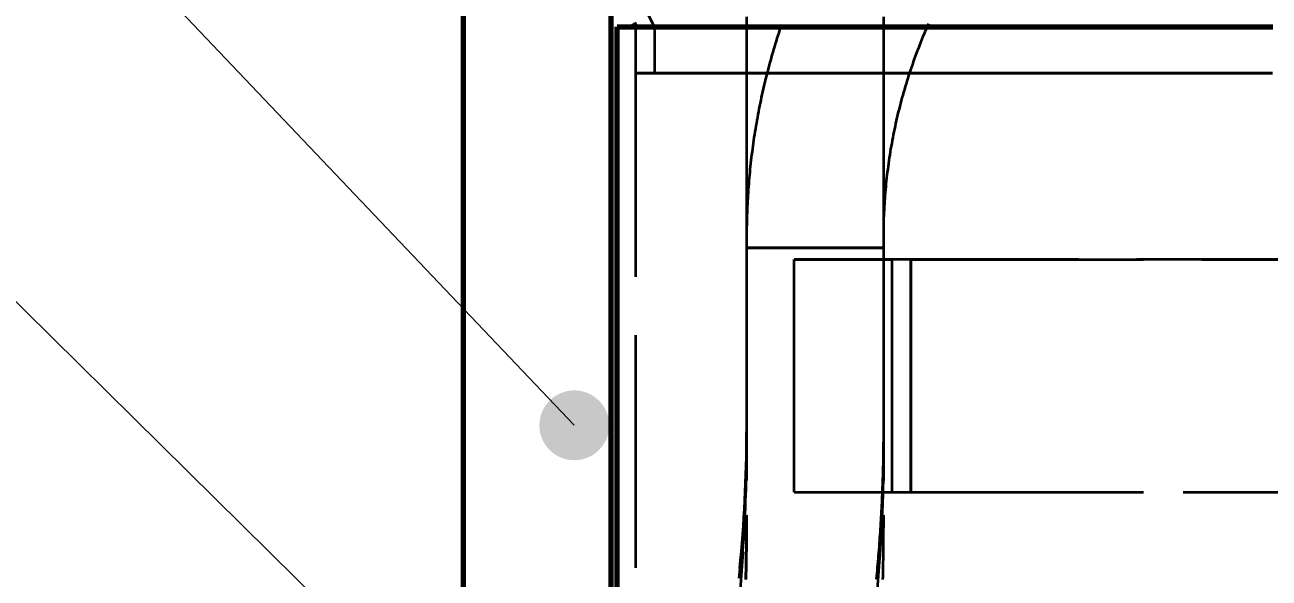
# Model space of a CAD drawing. Header units: millimetres. Extents: x 0 to 2208, y 0 to 420.
# Drawn here: x 66.48 to 87.86, y 194.84 to 204.35 of the extents above; entities that cross this region are included whole.
import ezdxf

# ---------------------------------------------------------------- set-up
doc = ezdxf.new("R2010")
doc.units = ezdxf.units.MM
doc.linetypes.add('IRAM-E-TRAZOS', pattern=[5, 4, -1])
for name, color, linetype, lineweight in [('01-VISIBLE', 7, 'CONTINUOUS', 70), ('02-OCULTA', 4, 'IRAM-E-TRAZOS', 35), ('04-COTA', 3, 'CONTINUOUS', 18), ('08-FINA', 5, 'CONTINUOUS', 18)]:
    doc.layers.add(name, color=color, linetype=linetype, lineweight=lineweight)
doc.styles.add('ISO3098', font='isocpeur.ttf')
doc.dimstyles.new('FLAMA-IRAM', dxfattribs={"dimtxt": 3.5, "dimasz": 3.5, "dimexe": 2, "dimexo": 1.5, "dimgap": 1, "dimtad": 1, "dimdec": 1, "dimtxsty": 'ISO3098', "dimblk": 'IRAM_FLECHA', "dimblk1": 'IRAM_FLECHA', "dimblk2": 'IRAM_FLECHA', "dimcen": 2.5, "dimclrd": 256, "dimclre": 256, "dimclrt": 256, "dimazin": 3, "dimtfac": 1, "dimtmove": 0, "dimatfit": 3, "dimlwd": 18, "dimlwe": 18})

# ---------------------------------------------------------------- blocks, each defined once
blk = doc.blocks.new('IRAM_FLECHA')
blk.add_solid([(0, 0), (-1, 0.125), (-1, -0.125)])

msp = doc.modelspace()

# ---------------------------------------------------------------- hatches: boundary and pattern name
at = {"layer": '08-FINA'}
h = msp.add_hatch(color=7, dxfattribs=at)
h.dxf.hatch_style = 1
edge = h.paths.add_edge_path()
edge.add_arc((75.924, 197.464), 0.6, 0, 360)

# ---------------------------------------------------------------- linework, layer by layer
at = {"layer": '01-VISIBLE'}
for p, q in [((74.019, 191.816), (74.019, 232.728)), ((76.559, 191.816), (76.559, 232.728)), ((76.979, 204.316), (76.947, 204.38)), ((76.659, 173.345), (76.659, 204.316))]:
    msp.add_line(p, q, dxfattribs=at)
msp.add_lwpolyline([(76.659, 204.316), (76.728, 204.316), (76.797, 204.316), (76.866, 204.316), (76.936, 204.316), (77.005, 204.316), (77.074, 204.316), (77.143, 204.316), (77.212, 204.316), (77.281, 204.316), (77.35, 204.316), (77.419, 204.316), (77.489, 204.316), (77.558, 204.316), (77.627, 204.316), (77.696, 204.316), (77.765, 204.316), (77.834, 204.316), (77.903, 204.316), (77.972, 204.316), (78.042, 204.316), (78.111, 204.316), (78.18, 204.316), (78.249, 204.316), (78.318, 204.316), (78.387, 204.316), (78.456, 204.316), (78.525, 204.316), (78.595, 204.316), (78.664, 204.316), (78.733, 204.316), (78.802, 204.316), (78.871, 204.316), (78.94, 204.316), (79.009, 204.316), (79.078, 204.316), (79.148, 204.316), (79.217, 204.316), (79.286, 204.316), (79.355, 204.316), (79.424, 204.316), (79.493, 204.316), (79.562, 204.316), (79.631, 204.316), (79.701, 204.316), (79.77, 204.316), (79.839, 204.316), (79.908, 204.316), (79.977, 204.316), (80.046, 204.316), (80.115, 204.316), (80.184, 204.316), (80.254, 204.316), (80.323, 204.316), (80.392, 204.316), (80.461, 204.316), (80.53, 204.316), (80.599, 204.316), (80.668, 204.316), (80.737, 204.316), (80.807, 204.316), (80.876, 204.316), (80.945, 204.316), (81.014, 204.316), (81.083, 204.316), (81.152, 204.316), (81.221, 204.316), (81.29, 204.316), (81.36, 204.316), (81.429, 204.316), (81.498, 204.316), (81.567, 204.316), (81.636, 204.316), (81.705, 204.316), (81.774, 204.316), (81.843, 204.316), (81.913, 204.316), (81.982, 204.316), (82.051, 204.316), (82.12, 204.316), (82.189, 204.316), (82.258, 204.316), (82.327, 204.316), (82.396, 204.316), (82.466, 204.316), (82.535, 204.316), (82.604, 204.316), (82.673, 204.316), (82.742, 204.316), (82.811, 204.316), (82.88, 204.316), (82.949, 204.316), (83.019, 204.316), (83.088, 204.316), (83.157, 204.316), (83.226, 204.316), (83.295, 204.316), (83.364, 204.316), (83.433, 204.316), (83.502, 204.316), (83.572, 204.316), (83.641, 204.316), (83.71, 204.316), (83.779, 204.316), (83.848, 204.316), (83.917, 204.316), (83.986, 204.316), (84.055, 204.316), (84.125, 204.316), (84.194, 204.316), (84.263, 204.316), (84.332, 204.316), (84.401, 204.316), (84.47, 204.316), (84.539, 204.316), (84.608, 204.316), (84.678, 204.316), (84.747, 204.316), (84.816, 204.316), (84.885, 204.316), (84.954, 204.316), (85.023, 204.316), (85.092, 204.316), (85.161, 204.316), (85.231, 204.316), (85.3, 204.316), (85.369, 204.316), (85.438, 204.316), (85.507, 204.316), (85.576, 204.316), (85.645, 204.316), (85.714, 204.316), (85.784, 204.316), (85.853, 204.316), (85.922, 204.316), (85.991, 204.316), (86.06, 204.316), (86.129, 204.316), (86.198, 204.316), (86.267, 204.316), (86.337, 204.316), (86.406, 204.316), (86.475, 204.316), (86.544, 204.316), (86.613, 204.316), (86.682, 204.316), (86.751, 204.316), (86.82, 204.316), (86.89, 204.316), (86.959, 204.316), (87.028, 204.316), (87.097, 204.316), (87.166, 204.316), (87.235, 204.316), (87.304, 204.316), (87.373, 204.316), (87.443, 204.316), (87.512, 204.316), (87.581, 204.316), (87.65, 204.316), (87.719, 204.316), (87.788, 204.316), (87.857, 204.316), (87.926, 204.316)], dxfattribs=at)
at = {"layer": '02-OCULTA'}
for p, q in [((77.299, 204.316), (76.979, 204.956)), ((78.884, 204.486), (78.884, 197.032)), ((81.234, 204.486), (81.234, 197.032)), ((76.979, 155.016), (76.979, 204.316)), ((76.979, 203.516), (76.979, 204.316)), ((77.299, 204.316), (77.299, 203.516)), ((78.884, 200.716), (78.884, 197.354)), ((78.884, 200.716), (78.884, 197.032)), ((78.884, 200.716), (78.884, 200.516)), ((81.234, 200.716), (81.234, 197.354)), ((81.234, 200.716), (81.234, 197.032)), ((81.234, 200.716), (81.234, 200.516)), ((78.884, 200.516), (78.884, 195.916)), ((81.704, 200.316), (79.704, 200.316)), ((79.704, 200.316), (81.384, 200.316)), ((79.704, 196.316), (79.704, 200.316)), ((79.704, 196.316), (79.704, 200.316)), ((81.234, 200.516), (81.234, 195.916)), ((81.384, 196.316), (81.384, 200.316)), ((81.384, 196.316), (81.384, 200.316)), ((99.584, 200.316), (81.384, 200.316)), ((81.704, 200.316), (99.264, 200.316)), ((81.704, 196.316), (81.704, 200.316)), ((81.704, 200.316), (81.704, 196.316)), ((79.704, 196.316), (81.704, 196.316)), ((79.704, 196.316), (81.384, 196.316)), ((81.384, 196.316), (99.584, 196.316)), ((81.704, 196.316), (99.264, 196.316)), ((78.82, 195.288), (78.735, 194.128)), ((78.82, 195.288), (78.735, 194.128)), ((78.767, 195), (78.751, 194.836)), ((81.164, 195.116), (81.079, 193.956)), ((81.164, 195.116), (81.079, 193.956))]:
    msp.add_line(p, q, dxfattribs=at)
for points in [[(87.926, 204.316), (87.857, 204.316), (87.788, 204.316), (87.719, 204.316), (87.65, 204.316), (87.581, 204.316), (87.512, 204.316), (87.443, 204.316), (87.373, 204.316), (87.304, 204.316), (87.235, 204.316), (87.166, 204.316), (87.097, 204.316), (87.028, 204.316), (86.959, 204.316), (86.89, 204.316), (86.82, 204.316), (86.751, 204.316), (86.682, 204.316), (86.613, 204.316), (86.544, 204.316), (86.475, 204.316), (86.406, 204.316), (86.337, 204.316), (86.267, 204.316), (86.198, 204.316), (86.129, 204.316), (86.06, 204.316), (85.991, 204.316), (85.922, 204.316), (85.853, 204.316), (85.784, 204.316), (85.714, 204.316), (85.645, 204.316), (85.576, 204.316), (85.507, 204.316), (85.438, 204.316), (85.369, 204.316), (85.3, 204.316), (85.231, 204.316), (85.161, 204.316), (85.092, 204.316), (85.023, 204.316), (84.954, 204.316), (84.885, 204.316), (84.816, 204.316), (84.747, 204.316), (84.678, 204.316), (84.608, 204.316), (84.539, 204.316), (84.47, 204.316), (84.401, 204.316), (84.332, 204.316), (84.263, 204.316), (84.194, 204.316), (84.125, 204.316), (84.055, 204.316), (83.986, 204.316), (83.917, 204.316), (83.848, 204.316), (83.779, 204.316), (83.71, 204.316), (83.641, 204.316), (83.572, 204.316), (83.502, 204.316), (83.433, 204.316), (83.364, 204.316), (83.295, 204.316), (83.226, 204.316), (83.157, 204.316), (83.088, 204.316), (83.019, 204.316), (82.949, 204.316), (82.88, 204.316), (82.811, 204.316), (82.742, 204.316), (82.673, 204.316), (82.604, 204.316), (82.535, 204.316), (82.466, 204.316), (82.396, 204.316), (82.327, 204.316), (82.258, 204.316), (82.189, 204.316), (82.12, 204.316), (82.051, 204.316), (81.982, 204.316), (81.913, 204.316), (81.843, 204.316), (81.774, 204.316), (81.705, 204.316), (81.636, 204.316), (81.567, 204.316), (81.498, 204.316), (81.429, 204.316), (81.36, 204.316), (81.29, 204.316), (81.221, 204.316), (81.152, 204.316), (81.083, 204.316), (81.014, 204.316), (80.945, 204.316), (80.876, 204.316), (80.807, 204.316), (80.737, 204.316), (80.668, 204.316), (80.599, 204.316), (80.53, 204.316), (80.461, 204.316), (80.392, 204.316), (80.323, 204.316), (80.254, 204.316), (80.184, 204.316), (80.115, 204.316), (80.046, 204.316), (79.977, 204.316), (79.908, 204.316), (79.839, 204.316), (79.77, 204.316), (79.701, 204.316), (79.631, 204.316), (79.562, 204.316), (79.493, 204.316), (79.424, 204.316), (79.355, 204.316), (79.286, 204.316), (79.217, 204.316), (79.148, 204.316), (79.078, 204.316), (79.009, 204.316), (78.94, 204.316), (78.871, 204.316), (78.802, 204.316), (78.733, 204.316), (78.664, 204.316), (78.595, 204.316), (78.525, 204.316), (78.456, 204.316), (78.387, 204.316), (78.318, 204.316), (78.249, 204.316), (78.18, 204.316), (78.111, 204.316), (78.042, 204.316), (77.972, 204.316), (77.903, 204.316), (77.834, 204.316), (77.765, 204.316), (77.696, 204.316), (77.627, 204.316), (77.558, 204.316), (77.489, 204.316), (77.419, 204.316), (77.35, 204.316), (77.281, 204.316), (77.212, 204.316), (77.143, 204.316), (77.074, 204.316), (77.005, 204.316), (76.936, 204.316), (76.866, 204.316), (76.797, 204.316), (76.728, 204.316), (76.659, 204.316)], [(87.918, 204.316), (87.851, 204.316), (87.783, 204.316), (87.716, 204.316), (87.648, 204.316), (87.58, 204.316), (87.513, 204.316), (87.445, 204.316), (87.378, 204.316), (87.31, 204.316), (87.243, 204.316), (87.175, 204.316), (87.108, 204.316), (87.04, 204.316), (86.973, 204.316), (86.905, 204.316), (86.838, 204.316), (86.77, 204.316), (86.703, 204.316), (86.635, 204.316), (86.568, 204.316), (86.5, 204.316), (86.433, 204.316), (86.365, 204.316), (86.298, 204.316), (86.23, 204.316), (86.162, 204.316), (86.095, 204.316), (86.027, 204.316), (85.96, 204.316), (85.892, 204.316), (85.825, 204.316), (85.757, 204.316), (85.69, 204.316), (85.622, 204.316), (85.555, 204.316), (85.487, 204.316), (85.42, 204.316), (85.352, 204.316), (85.285, 204.316), (85.217, 204.316), (85.15, 204.316), (85.082, 204.316), (85.015, 204.316), (84.947, 204.316), (84.879, 204.316), (84.812, 204.316), (84.744, 204.316), (84.677, 204.316), (84.609, 204.316), (84.542, 204.316), (84.474, 204.316), (84.407, 204.316), (84.339, 204.316), (84.272, 204.316), (84.204, 204.316), (84.137, 204.316), (84.069, 204.316), (84.002, 204.316), (83.934, 204.316), (83.867, 204.316), (83.799, 204.316), (83.732, 204.316), (83.664, 204.316), (83.597, 204.316), (83.529, 204.316), (83.461, 204.316), (83.394, 204.316), (83.326, 204.316), (83.259, 204.316), (83.191, 204.316), (83.124, 204.316), (83.056, 204.316), (82.989, 204.316), (82.921, 204.316), (82.854, 204.316), (82.786, 204.316), (82.719, 204.316), (82.651, 204.316), (82.584, 204.316), (82.516, 204.316), (82.449, 204.316), (82.381, 204.316), (82.314, 204.316), (82.246, 204.316), (82.178, 204.316), (82.111, 204.316), (82.043, 204.316), (81.976, 204.316), (81.908, 204.316), (81.841, 204.316), (81.773, 204.316), (81.706, 204.316), (81.638, 204.316), (81.571, 204.316), (81.503, 204.316), (81.436, 204.316), (81.368, 204.316), (81.301, 204.316), (81.233, 204.316), (81.166, 204.316), (81.098, 204.316), (81.031, 204.316), (80.963, 204.316), (80.896, 204.316), (80.828, 204.316), (80.76, 204.316), (80.693, 204.316), (80.625, 204.316), (80.558, 204.316), (80.49, 204.316), (80.423, 204.316), (80.355, 204.316), (80.288, 204.316), (80.22, 204.316), (80.153, 204.316), (80.085, 204.316), (80.018, 204.316), (79.95, 204.316), (79.883, 204.316), (79.815, 204.316), (79.748, 204.316), (79.68, 204.316), (79.613, 204.316), (79.545, 204.316), (79.477, 204.316), (79.41, 204.316), (79.342, 204.316), (79.275, 204.316), (79.207, 204.316), (79.14, 204.316), (79.072, 204.316), (79.005, 204.316), (78.937, 204.316), (78.87, 204.316), (78.802, 204.316), (78.735, 204.316), (78.667, 204.316), (78.6, 204.316), (78.532, 204.316), (78.465, 204.316), (78.397, 204.316), (78.33, 204.316), (78.262, 204.316), (78.195, 204.316), (78.127, 204.316), (78.059, 204.316), (77.992, 204.316), (77.924, 204.316), (77.857, 204.316), (77.789, 204.316), (77.722, 204.316), (77.654, 204.316), (77.587, 204.316), (77.519, 204.316), (77.452, 204.316), (77.384, 204.316), (77.317, 204.316), (77.249, 204.316), (77.182, 204.316), (77.114, 204.316), (77.047, 204.316), (76.979, 204.316)], [(76.979, 204.316), (77.047, 204.316), (77.114, 204.316), (77.182, 204.316), (77.249, 204.316), (77.317, 204.316), (77.384, 204.316), (77.452, 204.316), (77.519, 204.316), (77.587, 204.316), (77.654, 204.316), (77.722, 204.316), (77.789, 204.316), (77.857, 204.316), (77.924, 204.316), (77.992, 204.316), (78.059, 204.316), (78.127, 204.316), (78.195, 204.316), (78.262, 204.316), (78.33, 204.316), (78.397, 204.316), (78.465, 204.316), (78.532, 204.316), (78.6, 204.316), (78.667, 204.316), (78.735, 204.316), (78.802, 204.316), (78.87, 204.316), (78.937, 204.316), (79.005, 204.316), (79.072, 204.316), (79.14, 204.316), (79.207, 204.316), (79.275, 204.316), (79.342, 204.316), (79.41, 204.316), (79.477, 204.316), (79.545, 204.316), (79.613, 204.316), (79.68, 204.316), (79.748, 204.316), (79.815, 204.316), (79.883, 204.316), (79.95, 204.316), (80.018, 204.316), (80.085, 204.316), (80.153, 204.316), (80.22, 204.316), (80.288, 204.316), (80.355, 204.316), (80.423, 204.316), (80.49, 204.316), (80.558, 204.316), (80.625, 204.316), (80.693, 204.316), (80.76, 204.316), (80.828, 204.316), (80.896, 204.316), (80.963, 204.316), (81.031, 204.316), (81.098, 204.316), (81.166, 204.316), (81.233, 204.316), (81.301, 204.316), (81.368, 204.316), (81.436, 204.316), (81.503, 204.316), (81.571, 204.316), (81.638, 204.316), (81.706, 204.316), (81.773, 204.316), (81.841, 204.316), (81.908, 204.316), (81.976, 204.316), (82.043, 204.316), (82.111, 204.316), (82.178, 204.316), (82.246, 204.316), (82.314, 204.316), (82.381, 204.316), (82.449, 204.316), (82.516, 204.316), (82.584, 204.316), (82.651, 204.316), (82.719, 204.316), (82.786, 204.316), (82.854, 204.316), (82.921, 204.316), (82.989, 204.316), (83.056, 204.316), (83.124, 204.316), (83.191, 204.316), (83.259, 204.316), (83.326, 204.316), (83.394, 204.316), (83.461, 204.316), (83.529, 204.316), (83.597, 204.316), (83.664, 204.316), (83.732, 204.316), (83.799, 204.316), (83.867, 204.316), (83.934, 204.316), (84.002, 204.316), (84.069, 204.316), (84.137, 204.316), (84.204, 204.316), (84.272, 204.316), (84.339, 204.316), (84.407, 204.316), (84.474, 204.316), (84.542, 204.316), (84.609, 204.316), (84.677, 204.316), (84.744, 204.316), (84.812, 204.316), (84.879, 204.316), (84.947, 204.316), (85.015, 204.316), (85.082, 204.316), (85.15, 204.316), (85.217, 204.316), (85.285, 204.316), (85.352, 204.316), (85.42, 204.316), (85.487, 204.316), (85.555, 204.316), (85.622, 204.316), (85.69, 204.316), (85.757, 204.316), (85.825, 204.316), (85.892, 204.316), (85.96, 204.316), (86.027, 204.316), (86.095, 204.316), (86.162, 204.316), (86.23, 204.316), (86.298, 204.316), (86.365, 204.316), (86.433, 204.316), (86.5, 204.316), (86.568, 204.316), (86.635, 204.316), (86.703, 204.316), (86.77, 204.316), (86.838, 204.316), (86.905, 204.316), (86.973, 204.316), (87.04, 204.316), (87.108, 204.316), (87.175, 204.316), (87.243, 204.316), (87.31, 204.316), (87.378, 204.316), (87.445, 204.316), (87.513, 204.316), (87.58, 204.316), (87.648, 204.316), (87.716, 204.316), (87.783, 204.316), (87.851, 204.316), (87.918, 204.316)], [(87.918, 204.316), (87.851, 204.316), (87.783, 204.316), (87.716, 204.316), (87.648, 204.316), (87.58, 204.316), (87.513, 204.316), (87.445, 204.316), (87.378, 204.316), (87.31, 204.316), (87.243, 204.316), (87.175, 204.316), (87.108, 204.316), (87.04, 204.316), (86.973, 204.316), (86.905, 204.316), (86.838, 204.316), (86.77, 204.316), (86.703, 204.316), (86.635, 204.316), (86.568, 204.316), (86.5, 204.316), (86.433, 204.316), (86.365, 204.316), (86.298, 204.316), (86.23, 204.316), (86.162, 204.316), (86.095, 204.316), (86.027, 204.316), (85.96, 204.316), (85.892, 204.316), (85.825, 204.316), (85.757, 204.316), (85.69, 204.316), (85.622, 204.316), (85.555, 204.316), (85.487, 204.316), (85.42, 204.316), (85.352, 204.316), (85.285, 204.316), (85.217, 204.316), (85.15, 204.316), (85.082, 204.316), (85.015, 204.316), (84.947, 204.316), (84.879, 204.316), (84.812, 204.316), (84.744, 204.316), (84.677, 204.316), (84.609, 204.316), (84.542, 204.316), (84.474, 204.316), (84.407, 204.316), (84.339, 204.316), (84.272, 204.316), (84.204, 204.316), (84.137, 204.316), (84.069, 204.316), (84.002, 204.316), (83.934, 204.316), (83.867, 204.316), (83.799, 204.316), (83.732, 204.316), (83.664, 204.316), (83.597, 204.316), (83.529, 204.316), (83.461, 204.316), (83.394, 204.316), (83.326, 204.316), (83.259, 204.316), (83.191, 204.316), (83.124, 204.316), (83.056, 204.316), (82.989, 204.316), (82.921, 204.316), (82.854, 204.316), (82.786, 204.316), (82.719, 204.316), (82.651, 204.316), (82.584, 204.316), (82.516, 204.316), (82.449, 204.316), (82.381, 204.316), (82.314, 204.316), (82.246, 204.316), (82.178, 204.316), (82.111, 204.316), (82.043, 204.316), (81.976, 204.316), (81.908, 204.316), (81.841, 204.316), (81.773, 204.316), (81.706, 204.316), (81.638, 204.316), (81.571, 204.316), (81.503, 204.316), (81.436, 204.316), (81.368, 204.316), (81.301, 204.316), (81.233, 204.316), (81.166, 204.316), (81.098, 204.316), (81.031, 204.316), (80.963, 204.316), (80.896, 204.316), (80.828, 204.316), (80.76, 204.316), (80.693, 204.316), (80.625, 204.316), (80.558, 204.316), (80.49, 204.316), (80.423, 204.316), (80.355, 204.316), (80.288, 204.316), (80.22, 204.316), (80.153, 204.316), (80.085, 204.316), (80.018, 204.316), (79.95, 204.316), (79.883, 204.316), (79.815, 204.316), (79.748, 204.316), (79.68, 204.316), (79.613, 204.316), (79.545, 204.316), (79.477, 204.316), (79.41, 204.316), (79.342, 204.316), (79.275, 204.316), (79.207, 204.316), (79.14, 204.316), (79.072, 204.316), (79.005, 204.316), (78.937, 204.316), (78.87, 204.316), (78.802, 204.316), (78.735, 204.316), (78.667, 204.316), (78.6, 204.316), (78.532, 204.316), (78.465, 204.316), (78.397, 204.316), (78.33, 204.316), (78.262, 204.316), (78.195, 204.316), (78.127, 204.316), (78.059, 204.316), (77.992, 204.316), (77.924, 204.316), (77.857, 204.316), (77.789, 204.316), (77.722, 204.316), (77.654, 204.316), (77.587, 204.316), (77.519, 204.316), (77.452, 204.316), (77.384, 204.316), (77.317, 204.316), (77.249, 204.316), (77.182, 204.316), (77.114, 204.316), (77.047, 204.316), (76.979, 204.316)], [(76.979, 204.316), (77.047, 204.316), (77.114, 204.316), (77.182, 204.316), (77.249, 204.316), (77.317, 204.316), (77.384, 204.316), (77.452, 204.316), (77.519, 204.316), (77.587, 204.316), (77.654, 204.316), (77.722, 204.316), (77.789, 204.316), (77.857, 204.316), (77.924, 204.316), (77.992, 204.316), (78.059, 204.316), (78.127, 204.316), (78.195, 204.316), (78.262, 204.316), (78.33, 204.316), (78.397, 204.316), (78.465, 204.316), (78.532, 204.316), (78.6, 204.316), (78.667, 204.316), (78.735, 204.316), (78.802, 204.316), (78.87, 204.316), (78.937, 204.316), (79.005, 204.316), (79.072, 204.316), (79.14, 204.316), (79.207, 204.316), (79.275, 204.316), (79.342, 204.316), (79.41, 204.316), (79.477, 204.316), (79.545, 204.316), (79.613, 204.316), (79.68, 204.316), (79.748, 204.316), (79.815, 204.316), (79.883, 204.316), (79.95, 204.316), (80.018, 204.316), (80.085, 204.316), (80.153, 204.316), (80.22, 204.316), (80.288, 204.316), (80.355, 204.316), (80.423, 204.316), (80.49, 204.316), (80.558, 204.316), (80.625, 204.316), (80.693, 204.316), (80.76, 204.316), (80.828, 204.316), (80.896, 204.316), (80.963, 204.316), (81.031, 204.316), (81.098, 204.316), (81.166, 204.316), (81.233, 204.316), (81.301, 204.316), (81.368, 204.316), (81.436, 204.316), (81.503, 204.316), (81.571, 204.316), (81.638, 204.316), (81.706, 204.316), (81.773, 204.316), (81.841, 204.316), (81.908, 204.316), (81.976, 204.316), (82.043, 204.316), (82.111, 204.316), (82.178, 204.316), (82.246, 204.316), (82.314, 204.316), (82.381, 204.316), (82.449, 204.316), (82.516, 204.316), (82.584, 204.316), (82.651, 204.316), (82.719, 204.316), (82.786, 204.316), (82.854, 204.316), (82.921, 204.316), (82.989, 204.316), (83.056, 204.316), (83.124, 204.316), (83.191, 204.316), (83.259, 204.316), (83.326, 204.316), (83.394, 204.316), (83.461, 204.316), (83.529, 204.316), (83.597, 204.316), (83.664, 204.316), (83.732, 204.316), (83.799, 204.316), (83.867, 204.316), (83.934, 204.316), (84.002, 204.316), (84.069, 204.316), (84.137, 204.316), (84.204, 204.316), (84.272, 204.316), (84.339, 204.316), (84.407, 204.316), (84.474, 204.316), (84.542, 204.316), (84.609, 204.316), (84.677, 204.316), (84.744, 204.316), (84.812, 204.316), (84.879, 204.316), (84.947, 204.316), (85.015, 204.316), (85.082, 204.316), (85.15, 204.316), (85.217, 204.316), (85.285, 204.316), (85.352, 204.316), (85.42, 204.316), (85.487, 204.316), (85.555, 204.316), (85.622, 204.316), (85.69, 204.316), (85.757, 204.316), (85.825, 204.316), (85.892, 204.316), (85.96, 204.316), (86.027, 204.316), (86.095, 204.316), (86.162, 204.316), (86.23, 204.316), (86.298, 204.316), (86.365, 204.316), (86.433, 204.316), (86.5, 204.316), (86.568, 204.316), (86.635, 204.316), (86.703, 204.316), (86.77, 204.316), (86.838, 204.316), (86.905, 204.316), (86.973, 204.316), (87.04, 204.316), (87.108, 204.316), (87.175, 204.316), (87.243, 204.316), (87.31, 204.316), (87.378, 204.316), (87.445, 204.316), (87.513, 204.316), (87.58, 204.316), (87.648, 204.316), (87.716, 204.316), (87.783, 204.316), (87.851, 204.316), (87.918, 204.316)], [(87.913, 204.316), (87.847, 204.316), (87.781, 204.316), (87.715, 204.316), (87.649, 204.316), (87.583, 204.316), (87.517, 204.316), (87.452, 204.316), (87.386, 204.316), (87.32, 204.316), (87.254, 204.316), (87.188, 204.316), (87.122, 204.316), (87.056, 204.316), (86.99, 204.316), (86.924, 204.316), (86.858, 204.316), (86.792, 204.316), (86.726, 204.316), (86.66, 204.316), (86.594, 204.316), (86.529, 204.316), (86.463, 204.316), (86.397, 204.316), (86.331, 204.316), (86.265, 204.316), (86.199, 204.316), (86.133, 204.316), (86.067, 204.316), (86.001, 204.316), (85.935, 204.316), (85.869, 204.316), (85.803, 204.316), (85.737, 204.316), (85.672, 204.316), (85.606, 204.316), (85.54, 204.316), (85.474, 204.316), (85.408, 204.316), (85.342, 204.316), (85.276, 204.316), (85.21, 204.316), (85.144, 204.316), (85.078, 204.316), (85.012, 204.316), (84.946, 204.316), (84.88, 204.316), (84.815, 204.316), (84.749, 204.316), (84.683, 204.316), (84.617, 204.316), (84.551, 204.316), (84.485, 204.316), (84.419, 204.316), (84.353, 204.316), (84.287, 204.316), (84.221, 204.316), (84.155, 204.316), (84.089, 204.316), (84.023, 204.316), (83.957, 204.316), (83.892, 204.316), (83.826, 204.316), (83.76, 204.316), (83.694, 204.316), (83.628, 204.316), (83.562, 204.316), (83.496, 204.316), (83.43, 204.316), (83.364, 204.316), (83.298, 204.316), (83.232, 204.316), (83.166, 204.316), (83.1, 204.316), (83.035, 204.316), (82.969, 204.316), (82.903, 204.316), (82.837, 204.316), (82.771, 204.316), (82.705, 204.316), (82.639, 204.316), (82.573, 204.316), (82.507, 204.316), (82.441, 204.316), (82.375, 204.316), (82.309, 204.316), (82.243, 204.316), (82.178, 204.316), (82.112, 204.316), (82.046, 204.316), (81.98, 204.316), (81.914, 204.316), (81.848, 204.316), (81.782, 204.316), (81.716, 204.316), (81.65, 204.316), (81.584, 204.316), (81.518, 204.316), (81.452, 204.316), (81.386, 204.316), (81.32, 204.316), (81.255, 204.316), (81.189, 204.316), (81.123, 204.316), (81.057, 204.316), (80.991, 204.316), (80.925, 204.316), (80.859, 204.316), (80.793, 204.316), (80.727, 204.316), (80.661, 204.316), (80.595, 204.316), (80.529, 204.316), (80.463, 204.316), (80.398, 204.316), (80.332, 204.316), (80.266, 204.316), (80.2, 204.316), (80.134, 204.316), (80.068, 204.316), (80.002, 204.316), (79.936, 204.316), (79.87, 204.316), (79.804, 204.316), (79.738, 204.316), (79.672, 204.316), (79.606, 204.316), (79.541, 204.316), (79.475, 204.316), (79.409, 204.316), (79.343, 204.316), (79.277, 204.316), (79.211, 204.316), (79.145, 204.316), (79.079, 204.316), (79.013, 204.316), (78.947, 204.316), (78.881, 204.316), (78.815, 204.316), (78.749, 204.316), (78.683, 204.316), (78.618, 204.316), (78.552, 204.316), (78.486, 204.316), (78.42, 204.316), (78.354, 204.316), (78.288, 204.316), (78.222, 204.316), (78.156, 204.316), (78.09, 204.316), (78.024, 204.316), (77.958, 204.316), (77.892, 204.316), (77.826, 204.316), (77.761, 204.316), (77.695, 204.316), (77.629, 204.316), (77.563, 204.316), (77.497, 204.316), (77.431, 204.316), (77.365, 204.316), (77.299, 204.316)], [(77.299, 204.316), (77.365, 204.316), (77.431, 204.316), (77.497, 204.316), (77.563, 204.316), (77.629, 204.316), (77.695, 204.316), (77.761, 204.316), (77.826, 204.316), (77.892, 204.316), (77.958, 204.316), (78.024, 204.316), (78.09, 204.316), (78.156, 204.316), (78.222, 204.316), (78.288, 204.316), (78.354, 204.316), (78.42, 204.316), (78.486, 204.316), (78.552, 204.316), (78.618, 204.316), (78.683, 204.316), (78.749, 204.316), (78.815, 204.316), (78.881, 204.316), (78.947, 204.316), (79.013, 204.316), (79.079, 204.316), (79.145, 204.316), (79.211, 204.316), (79.277, 204.316), (79.343, 204.316), (79.409, 204.316), (79.475, 204.316), (79.541, 204.316), (79.606, 204.316), (79.672, 204.316), (79.738, 204.316), (79.804, 204.316), (79.87, 204.316), (79.936, 204.316), (80.002, 204.316), (80.068, 204.316), (80.134, 204.316), (80.2, 204.316), (80.266, 204.316), (80.332, 204.316), (80.398, 204.316), (80.463, 204.316), (80.529, 204.316), (80.595, 204.316), (80.661, 204.316), (80.727, 204.316), (80.793, 204.316), (80.859, 204.316), (80.925, 204.316), (80.991, 204.316), (81.057, 204.316), (81.123, 204.316), (81.189, 204.316), (81.255, 204.316), (81.32, 204.316), (81.386, 204.316), (81.452, 204.316), (81.518, 204.316), (81.584, 204.316), (81.65, 204.316), (81.716, 204.316), (81.782, 204.316), (81.848, 204.316), (81.914, 204.316), (81.98, 204.316), (82.046, 204.316), (82.112, 204.316), (82.178, 204.316), (82.243, 204.316), (82.309, 204.316), (82.375, 204.316), (82.441, 204.316), (82.507, 204.316), (82.573, 204.316), (82.639, 204.316), (82.705, 204.316), (82.771, 204.316), (82.837, 204.316), (82.903, 204.316), (82.969, 204.316), (83.035, 204.316), (83.1, 204.316), (83.166, 204.316), (83.232, 204.316), (83.298, 204.316), (83.364, 204.316), (83.43, 204.316), (83.496, 204.316), (83.562, 204.316), (83.628, 204.316), (83.694, 204.316), (83.76, 204.316), (83.826, 204.316), (83.892, 204.316), (83.957, 204.316), (84.023, 204.316), (84.089, 204.316), (84.155, 204.316), (84.221, 204.316), (84.287, 204.316), (84.353, 204.316), (84.419, 204.316), (84.485, 204.316), (84.551, 204.316), (84.617, 204.316), (84.683, 204.316), (84.749, 204.316), (84.815, 204.316), (84.88, 204.316), (84.946, 204.316), (85.012, 204.316), (85.078, 204.316), (85.144, 204.316), (85.21, 204.316), (85.276, 204.316), (85.342, 204.316), (85.408, 204.316), (85.474, 204.316), (85.54, 204.316), (85.606, 204.316), (85.672, 204.316), (85.737, 204.316), (85.803, 204.316), (85.869, 204.316), (85.935, 204.316), (86.001, 204.316), (86.067, 204.316), (86.133, 204.316), (86.199, 204.316), (86.265, 204.316), (86.331, 204.316), (86.397, 204.316), (86.463, 204.316), (86.529, 204.316), (86.594, 204.316), (86.66, 204.316), (86.726, 204.316), (86.792, 204.316), (86.858, 204.316), (86.924, 204.316), (86.99, 204.316), (87.056, 204.316), (87.122, 204.316), (87.188, 204.316), (87.254, 204.316), (87.32, 204.316), (87.386, 204.316), (87.452, 204.316), (87.517, 204.316), (87.583, 204.316), (87.649, 204.316), (87.715, 204.316), (87.781, 204.316), (87.847, 204.316), (87.913, 204.316)], [(79.483, 204.356), (79.467, 204.308), (79.452, 204.261), (79.436, 204.213), (79.421, 204.166), (79.406, 204.118), (79.391, 204.07), (79.376, 204.022), (79.362, 203.974), (79.347, 203.926), (79.333, 203.878), (79.319, 203.83), (79.306, 203.782), (79.292, 203.734), (79.279, 203.685), (79.266, 203.637), (79.253, 203.589), (79.241, 203.54), (79.229, 203.492), (79.216, 203.443), (79.204, 203.394), (79.193, 203.346), (79.181, 203.297), (79.17, 203.248), (79.159, 203.199), (79.148, 203.15), (79.137, 203.102), (79.127, 203.053), (79.117, 203.004), (79.107, 202.954), (79.097, 202.905), (79.088, 202.856), (79.078, 202.807), (79.069, 202.758), (79.06, 202.708), (79.052, 202.659), (79.043, 202.61), (79.035, 202.56), (79.027, 202.511), (79.019, 202.462), (79.011, 202.412), (79.004, 202.363), (78.997, 202.313), (78.99, 202.263), (78.983, 202.214), (78.977, 202.164), (78.971, 202.114), (78.964, 202.065), (78.959, 202.015), (78.953, 201.965), (78.948, 201.915), (78.942, 201.866), (78.937, 201.816), (78.933, 201.766), (78.928, 201.716), (78.924, 201.666), (78.92, 201.616), (78.916, 201.566), (78.912, 201.516), (78.909, 201.466), (78.906, 201.417), (78.903, 201.367), (78.9, 201.317), (78.897, 201.267), (78.895, 201.217), (78.893, 201.166), (78.891, 201.116), (78.889, 201.066), (78.888, 201.016), (78.887, 200.966), (78.886, 200.916), (78.885, 200.866), (78.885, 200.816), (78.884, 200.766), (78.884, 200.716)], [(79.483, 204.356), (79.467, 204.308), (79.452, 204.261), (79.436, 204.213), (79.421, 204.166), (79.406, 204.118), (79.391, 204.07), (79.376, 204.022), (79.362, 203.974), (79.347, 203.926), (79.333, 203.878), (79.319, 203.83), (79.306, 203.782), (79.292, 203.734), (79.279, 203.685), (79.266, 203.637), (79.253, 203.589), (79.241, 203.54), (79.229, 203.492), (79.216, 203.443), (79.204, 203.394), (79.193, 203.346), (79.181, 203.297), (79.17, 203.248), (79.159, 203.199), (79.148, 203.15), (79.137, 203.102), (79.127, 203.053), (79.117, 203.004), (79.107, 202.954), (79.097, 202.905), (79.088, 202.856), (79.078, 202.807), (79.069, 202.758), (79.06, 202.708), (79.052, 202.659), (79.043, 202.61), (79.035, 202.56), (79.027, 202.511), (79.019, 202.462), (79.011, 202.412), (79.004, 202.363), (78.997, 202.313), (78.99, 202.263), (78.983, 202.214), (78.977, 202.164), (78.971, 202.114), (78.964, 202.065), (78.959, 202.015), (78.953, 201.965), (78.948, 201.915), (78.942, 201.866), (78.937, 201.816), (78.933, 201.766), (78.928, 201.716), (78.924, 201.666), (78.92, 201.616), (78.916, 201.566), (78.912, 201.516), (78.909, 201.466), (78.906, 201.417), (78.903, 201.367), (78.9, 201.317), (78.897, 201.267), (78.895, 201.217), (78.893, 201.166), (78.891, 201.116), (78.889, 201.066), (78.888, 201.016), (78.887, 200.966), (78.886, 200.916), (78.885, 200.866), (78.885, 200.816), (78.884, 200.766), (78.884, 200.716)], [(79.483, 204.356), (79.467, 204.308), (79.452, 204.261), (79.436, 204.213), (79.421, 204.166), (79.406, 204.118), (79.391, 204.07), (79.376, 204.022), (79.362, 203.974), (79.347, 203.926), (79.333, 203.878), (79.319, 203.83), (79.306, 203.782), (79.292, 203.734), (79.279, 203.685), (79.266, 203.637), (79.253, 203.589), (79.241, 203.54), (79.229, 203.492), (79.216, 203.443), (79.204, 203.394), (79.193, 203.346), (79.181, 203.297), (79.17, 203.248), (79.159, 203.199), (79.148, 203.15), (79.137, 203.102), (79.127, 203.053), (79.117, 203.004), (79.107, 202.954), (79.097, 202.905), (79.088, 202.856), (79.078, 202.807), (79.069, 202.758), (79.06, 202.708), (79.052, 202.659), (79.043, 202.61), (79.035, 202.56), (79.027, 202.511), (79.019, 202.462), (79.011, 202.412), (79.004, 202.363), (78.997, 202.313), (78.99, 202.263), (78.983, 202.214), (78.977, 202.164), (78.971, 202.114), (78.964, 202.065), (78.959, 202.015), (78.953, 201.965), (78.948, 201.915), (78.942, 201.866), (78.937, 201.816), (78.933, 201.766), (78.928, 201.716), (78.924, 201.666), (78.92, 201.616), (78.916, 201.566), (78.912, 201.516), (78.909, 201.466), (78.906, 201.417), (78.903, 201.367), (78.9, 201.317), (78.897, 201.267), (78.895, 201.217), (78.893, 201.166), (78.891, 201.116), (78.889, 201.066), (78.888, 201.016), (78.887, 200.966), (78.886, 200.916), (78.885, 200.866), (78.885, 200.816), (78.884, 200.766), (78.884, 200.716)], [(82.008, 204.367), (81.988, 204.321), (81.968, 204.275), (81.948, 204.229), (81.928, 204.183), (81.909, 204.136), (81.89, 204.09), (81.872, 204.043), (81.853, 203.997), (81.835, 203.95), (81.817, 203.903), (81.8, 203.856), (81.782, 203.809), (81.765, 203.762), (81.748, 203.715), (81.732, 203.668), (81.715, 203.62), (81.699, 203.573), (81.684, 203.525), (81.668, 203.478), (81.653, 203.43), (81.638, 203.382), (81.623, 203.334), (81.609, 203.286), (81.595, 203.238), (81.581, 203.19), (81.567, 203.142), (81.554, 203.093), (81.54, 203.045), (81.528, 202.996), (81.515, 202.948), (81.503, 202.899), (81.491, 202.851), (81.479, 202.802), (81.468, 202.753), (81.456, 202.704), (81.445, 202.655), (81.435, 202.606), (81.424, 202.557), (81.414, 202.508), (81.404, 202.459), (81.395, 202.41), (81.386, 202.361), (81.377, 202.311), (81.368, 202.262), (81.359, 202.213), (81.351, 202.163), (81.343, 202.114), (81.336, 202.064), (81.328, 202.015), (81.321, 201.965), (81.314, 201.915), (81.308, 201.866), (81.301, 201.816), (81.296, 201.766), (81.29, 201.716), (81.284, 201.667), (81.279, 201.617), (81.274, 201.567), (81.27, 201.517), (81.265, 201.467), (81.261, 201.417), (81.258, 201.367), (81.254, 201.317), (81.251, 201.267), (81.248, 201.217), (81.245, 201.167), (81.243, 201.117), (81.241, 201.067), (81.239, 201.017), (81.238, 200.967), (81.236, 200.916), (81.235, 200.866), (81.235, 200.816), (81.234, 200.766), (81.234, 200.716)], [(82.008, 204.367), (81.988, 204.321), (81.968, 204.275), (81.948, 204.229), (81.928, 204.183), (81.909, 204.136), (81.89, 204.09), (81.872, 204.043), (81.853, 203.997), (81.835, 203.95), (81.817, 203.903), (81.8, 203.856), (81.782, 203.809), (81.765, 203.762), (81.748, 203.715), (81.732, 203.668), (81.715, 203.62), (81.699, 203.573), (81.684, 203.525), (81.668, 203.478), (81.653, 203.43), (81.638, 203.382), (81.623, 203.334), (81.609, 203.286), (81.595, 203.238), (81.581, 203.19), (81.567, 203.142), (81.554, 203.093), (81.54, 203.045), (81.528, 202.996), (81.515, 202.948), (81.503, 202.899), (81.491, 202.851), (81.479, 202.802), (81.468, 202.753), (81.456, 202.704), (81.445, 202.655), (81.435, 202.606), (81.424, 202.557), (81.414, 202.508), (81.404, 202.459), (81.395, 202.41), (81.386, 202.361), (81.377, 202.311), (81.368, 202.262), (81.359, 202.213), (81.351, 202.163), (81.343, 202.114), (81.336, 202.064), (81.328, 202.015), (81.321, 201.965), (81.314, 201.915), (81.308, 201.866), (81.301, 201.816), (81.296, 201.766), (81.29, 201.716), (81.284, 201.667), (81.279, 201.617), (81.274, 201.567), (81.27, 201.517), (81.265, 201.467), (81.261, 201.417), (81.258, 201.367), (81.254, 201.317), (81.251, 201.267), (81.248, 201.217), (81.245, 201.167), (81.243, 201.117), (81.241, 201.067), (81.239, 201.017), (81.238, 200.967), (81.236, 200.916), (81.235, 200.866), (81.235, 200.816), (81.234, 200.766), (81.234, 200.716)], [(82.008, 204.367), (81.988, 204.321), (81.968, 204.275), (81.948, 204.229), (81.928, 204.183), (81.909, 204.136), (81.89, 204.09), (81.872, 204.043), (81.853, 203.997), (81.835, 203.95), (81.817, 203.903), (81.8, 203.856), (81.782, 203.809), (81.765, 203.762), (81.748, 203.715), (81.732, 203.668), (81.715, 203.62), (81.699, 203.573), (81.684, 203.525), (81.668, 203.478), (81.653, 203.43), (81.638, 203.382), (81.623, 203.334), (81.609, 203.286), (81.595, 203.238), (81.581, 203.19), (81.567, 203.142), (81.554, 203.093), (81.54, 203.045), (81.528, 202.996), (81.515, 202.948), (81.503, 202.899), (81.491, 202.851), (81.479, 202.802), (81.468, 202.753), (81.456, 202.704), (81.445, 202.655), (81.435, 202.606), (81.424, 202.557), (81.414, 202.508), (81.404, 202.459), (81.395, 202.41), (81.386, 202.361), (81.377, 202.311), (81.368, 202.262), (81.359, 202.213), (81.351, 202.163), (81.343, 202.114), (81.336, 202.064), (81.328, 202.015), (81.321, 201.965), (81.314, 201.915), (81.308, 201.866), (81.301, 201.816), (81.296, 201.766), (81.29, 201.716), (81.284, 201.667), (81.279, 201.617), (81.274, 201.567), (81.27, 201.517), (81.265, 201.467), (81.261, 201.417), (81.258, 201.367), (81.254, 201.317), (81.251, 201.267), (81.248, 201.217), (81.245, 201.167), (81.243, 201.117), (81.241, 201.067), (81.239, 201.017), (81.238, 200.967), (81.236, 200.916), (81.235, 200.866), (81.235, 200.816), (81.234, 200.766), (81.234, 200.716)], [(87.918, 203.516), (87.851, 203.516), (87.783, 203.516), (87.716, 203.516), (87.648, 203.516), (87.58, 203.516), (87.513, 203.516), (87.445, 203.516), (87.378, 203.516), (87.31, 203.516), (87.243, 203.516), (87.175, 203.516), (87.108, 203.516), (87.04, 203.516), (86.973, 203.516), (86.905, 203.516), (86.838, 203.516), (86.77, 203.516), (86.703, 203.516), (86.635, 203.516), (86.568, 203.516), (86.5, 203.516), (86.433, 203.516), (86.365, 203.516), (86.298, 203.516), (86.23, 203.516), (86.162, 203.516), (86.095, 203.516), (86.027, 203.516), (85.96, 203.516), (85.892, 203.516), (85.825, 203.516), (85.757, 203.516), (85.69, 203.516), (85.622, 203.516), (85.555, 203.516), (85.487, 203.516), (85.42, 203.516), (85.352, 203.516), (85.285, 203.516), (85.217, 203.516), (85.15, 203.516), (85.082, 203.516), (85.015, 203.516), (84.947, 203.516), (84.879, 203.516), (84.812, 203.516), (84.744, 203.516), (84.677, 203.516), (84.609, 203.516), (84.542, 203.516), (84.474, 203.516), (84.407, 203.516), (84.339, 203.516), (84.272, 203.516), (84.204, 203.516), (84.137, 203.516), (84.069, 203.516), (84.002, 203.516), (83.934, 203.516), (83.867, 203.516), (83.799, 203.516), (83.732, 203.516), (83.664, 203.516), (83.597, 203.516), (83.529, 203.516), (83.461, 203.516), (83.394, 203.516), (83.326, 203.516), (83.259, 203.516), (83.191, 203.516), (83.124, 203.516), (83.056, 203.516), (82.989, 203.516), (82.921, 203.516), (82.854, 203.516), (82.786, 203.516), (82.719, 203.516), (82.651, 203.516), (82.584, 203.516), (82.516, 203.516), (82.449, 203.516), (82.381, 203.516), (82.314, 203.516), (82.246, 203.516), (82.178, 203.516), (82.111, 203.516), (82.043, 203.516), (81.976, 203.516), (81.908, 203.516), (81.841, 203.516), (81.773, 203.516), (81.706, 203.516), (81.638, 203.516), (81.571, 203.516), (81.503, 203.516), (81.436, 203.516), (81.368, 203.516), (81.301, 203.516), (81.233, 203.516), (81.166, 203.516), (81.098, 203.516), (81.031, 203.516), (80.963, 203.516), (80.896, 203.516), (80.828, 203.516), (80.76, 203.516), (80.693, 203.516), (80.625, 203.516), (80.558, 203.516), (80.49, 203.516), (80.423, 203.516), (80.355, 203.516), (80.288, 203.516), (80.22, 203.516), (80.153, 203.516), (80.085, 203.516), (80.018, 203.516), (79.95, 203.516), (79.883, 203.516), (79.815, 203.516), (79.748, 203.516), (79.68, 203.516), (79.613, 203.516), (79.545, 203.516), (79.477, 203.516), (79.41, 203.516), (79.342, 203.516), (79.275, 203.516), (79.207, 203.516), (79.14, 203.516), (79.072, 203.516), (79.005, 203.516), (78.937, 203.516), (78.87, 203.516), (78.802, 203.516), (78.735, 203.516), (78.667, 203.516), (78.6, 203.516), (78.532, 203.516), (78.465, 203.516), (78.397, 203.516), (78.33, 203.516), (78.262, 203.516), (78.195, 203.516), (78.127, 203.516), (78.059, 203.516), (77.992, 203.516), (77.924, 203.516), (77.857, 203.516), (77.789, 203.516), (77.722, 203.516), (77.654, 203.516), (77.587, 203.516), (77.519, 203.516), (77.452, 203.516), (77.384, 203.516), (77.317, 203.516), (77.249, 203.516), (77.182, 203.516), (77.114, 203.516), (77.047, 203.516), (76.979, 203.516)], [(76.979, 203.516), (77.047, 203.516), (77.114, 203.516), (77.182, 203.516), (77.249, 203.516), (77.317, 203.516), (77.384, 203.516), (77.452, 203.516), (77.519, 203.516), (77.587, 203.516), (77.654, 203.516), (77.722, 203.516), (77.789, 203.516), (77.857, 203.516), (77.924, 203.516), (77.992, 203.516), (78.059, 203.516), (78.127, 203.516), (78.195, 203.516), (78.262, 203.516), (78.33, 203.516), (78.397, 203.516), (78.465, 203.516), (78.532, 203.516), (78.6, 203.516), (78.667, 203.516), (78.735, 203.516), (78.802, 203.516), (78.87, 203.516), (78.937, 203.516), (79.005, 203.516), (79.072, 203.516), (79.14, 203.516), (79.207, 203.516), (79.275, 203.516), (79.342, 203.516), (79.41, 203.516), (79.477, 203.516), (79.545, 203.516), (79.613, 203.516), (79.68, 203.516), (79.748, 203.516), (79.815, 203.516), (79.883, 203.516), (79.95, 203.516), (80.018, 203.516), (80.085, 203.516), (80.153, 203.516), (80.22, 203.516), (80.288, 203.516), (80.355, 203.516), (80.423, 203.516), (80.49, 203.516), (80.558, 203.516), (80.625, 203.516), (80.693, 203.516), (80.76, 203.516), (80.828, 203.516), (80.896, 203.516), (80.963, 203.516), (81.031, 203.516), (81.098, 203.516), (81.166, 203.516), (81.233, 203.516), (81.301, 203.516), (81.368, 203.516), (81.436, 203.516), (81.503, 203.516), (81.571, 203.516), (81.638, 203.516), (81.706, 203.516), (81.773, 203.516), (81.841, 203.516), (81.908, 203.516), (81.976, 203.516), (82.043, 203.516), (82.111, 203.516), (82.178, 203.516), (82.246, 203.516), (82.314, 203.516), (82.381, 203.516), (82.449, 203.516), (82.516, 203.516), (82.584, 203.516), (82.651, 203.516), (82.719, 203.516), (82.786, 203.516), (82.854, 203.516), (82.921, 203.516), (82.989, 203.516), (83.056, 203.516), (83.124, 203.516), (83.191, 203.516), (83.259, 203.516), (83.326, 203.516), (83.394, 203.516), (83.461, 203.516), (83.529, 203.516), (83.597, 203.516), (83.664, 203.516), (83.732, 203.516), (83.799, 203.516), (83.867, 203.516), (83.934, 203.516), (84.002, 203.516), (84.069, 203.516), (84.137, 203.516), (84.204, 203.516), (84.272, 203.516), (84.339, 203.516), (84.407, 203.516), (84.474, 203.516), (84.542, 203.516), (84.609, 203.516), (84.677, 203.516), (84.744, 203.516), (84.812, 203.516), (84.879, 203.516), (84.947, 203.516), (85.015, 203.516), (85.082, 203.516), (85.15, 203.516), (85.217, 203.516), (85.285, 203.516), (85.352, 203.516), (85.42, 203.516), (85.487, 203.516), (85.555, 203.516), (85.622, 203.516), (85.69, 203.516), (85.757, 203.516), (85.825, 203.516), (85.892, 203.516), (85.96, 203.516), (86.027, 203.516), (86.095, 203.516), (86.162, 203.516), (86.23, 203.516), (86.298, 203.516), (86.365, 203.516), (86.433, 203.516), (86.5, 203.516), (86.568, 203.516), (86.635, 203.516), (86.703, 203.516), (86.77, 203.516), (86.838, 203.516), (86.905, 203.516), (86.973, 203.516), (87.04, 203.516), (87.108, 203.516), (87.175, 203.516), (87.243, 203.516), (87.31, 203.516), (87.378, 203.516), (87.445, 203.516), (87.513, 203.516), (87.58, 203.516), (87.648, 203.516), (87.716, 203.516), (87.783, 203.516), (87.851, 203.516), (87.918, 203.516)], [(87.913, 203.516), (87.847, 203.516), (87.781, 203.516), (87.715, 203.516), (87.649, 203.516), (87.583, 203.516), (87.517, 203.516), (87.452, 203.516), (87.386, 203.516), (87.32, 203.516), (87.254, 203.516), (87.188, 203.516), (87.122, 203.516), (87.056, 203.516), (86.99, 203.516), (86.924, 203.516), (86.858, 203.516), (86.792, 203.516), (86.726, 203.516), (86.66, 203.516), (86.594, 203.516), (86.529, 203.516), (86.463, 203.516), (86.397, 203.516), (86.331, 203.516), (86.265, 203.516), (86.199, 203.516), (86.133, 203.516), (86.067, 203.516), (86.001, 203.516), (85.935, 203.516), (85.869, 203.516), (85.803, 203.516), (85.737, 203.516), (85.672, 203.516), (85.606, 203.516), (85.54, 203.516), (85.474, 203.516), (85.408, 203.516), (85.342, 203.516), (85.276, 203.516), (85.21, 203.516), (85.144, 203.516), (85.078, 203.516), (85.012, 203.516), (84.946, 203.516), (84.88, 203.516), (84.815, 203.516), (84.749, 203.516), (84.683, 203.516), (84.617, 203.516), (84.551, 203.516), (84.485, 203.516), (84.419, 203.516), (84.353, 203.516), (84.287, 203.516), (84.221, 203.516), (84.155, 203.516), (84.089, 203.516), (84.023, 203.516), (83.957, 203.516), (83.892, 203.516), (83.826, 203.516), (83.76, 203.516), (83.694, 203.516), (83.628, 203.516), (83.562, 203.516), (83.496, 203.516), (83.43, 203.516), (83.364, 203.516), (83.298, 203.516), (83.232, 203.516), (83.166, 203.516), (83.1, 203.516), (83.035, 203.516), (82.969, 203.516), (82.903, 203.516), (82.837, 203.516), (82.771, 203.516), (82.705, 203.516), (82.639, 203.516), (82.573, 203.516), (82.507, 203.516), (82.441, 203.516), (82.375, 203.516), (82.309, 203.516), (82.243, 203.516), (82.178, 203.516), (82.112, 203.516), (82.046, 203.516), (81.98, 203.516), (81.914, 203.516), (81.848, 203.516), (81.782, 203.516), (81.716, 203.516), (81.65, 203.516), (81.584, 203.516), (81.518, 203.516), (81.452, 203.516), (81.386, 203.516), (81.32, 203.516), (81.255, 203.516), (81.189, 203.516), (81.123, 203.516), (81.057, 203.516), (80.991, 203.516), (80.925, 203.516), (80.859, 203.516), (80.793, 203.516), (80.727, 203.516), (80.661, 203.516), (80.595, 203.516), (80.529, 203.516), (80.463, 203.516), (80.398, 203.516), (80.332, 203.516), (80.266, 203.516), (80.2, 203.516), (80.134, 203.516), (80.068, 203.516), (80.002, 203.516), (79.936, 203.516), (79.87, 203.516), (79.804, 203.516), (79.738, 203.516), (79.672, 203.516), (79.606, 203.516), (79.541, 203.516), (79.475, 203.516), (79.409, 203.516), (79.343, 203.516), (79.277, 203.516), (79.211, 203.516), (79.145, 203.516), (79.079, 203.516), (79.013, 203.516), (78.947, 203.516), (78.881, 203.516), (78.815, 203.516), (78.749, 203.516), (78.683, 203.516), (78.618, 203.516), (78.552, 203.516), (78.486, 203.516), (78.42, 203.516), (78.354, 203.516), (78.288, 203.516), (78.222, 203.516), (78.156, 203.516), (78.09, 203.516), (78.024, 203.516), (77.958, 203.516), (77.892, 203.516), (77.826, 203.516), (77.761, 203.516), (77.695, 203.516), (77.629, 203.516), (77.563, 203.516), (77.497, 203.516), (77.431, 203.516), (77.365, 203.516), (77.299, 203.516)], [(77.299, 203.516), (77.365, 203.516), (77.431, 203.516), (77.497, 203.516), (77.563, 203.516), (77.629, 203.516), (77.695, 203.516), (77.761, 203.516), (77.826, 203.516), (77.892, 203.516), (77.958, 203.516), (78.024, 203.516), (78.09, 203.516), (78.156, 203.516), (78.222, 203.516), (78.288, 203.516), (78.354, 203.516), (78.42, 203.516), (78.486, 203.516), (78.552, 203.516), (78.618, 203.516), (78.683, 203.516), (78.749, 203.516), (78.815, 203.516), (78.881, 203.516), (78.947, 203.516), (79.013, 203.516), (79.079, 203.516), (79.145, 203.516), (79.211, 203.516), (79.277, 203.516), (79.343, 203.516), (79.409, 203.516), (79.475, 203.516), (79.541, 203.516), (79.606, 203.516), (79.672, 203.516), (79.738, 203.516), (79.804, 203.516), (79.87, 203.516), (79.936, 203.516), (80.002, 203.516), (80.068, 203.516), (80.134, 203.516), (80.2, 203.516), (80.266, 203.516), (80.332, 203.516), (80.398, 203.516), (80.463, 203.516), (80.529, 203.516), (80.595, 203.516), (80.661, 203.516), (80.727, 203.516), (80.793, 203.516), (80.859, 203.516), (80.925, 203.516), (80.991, 203.516), (81.057, 203.516), (81.123, 203.516), (81.189, 203.516), (81.255, 203.516), (81.32, 203.516), (81.386, 203.516), (81.452, 203.516), (81.518, 203.516), (81.584, 203.516), (81.65, 203.516), (81.716, 203.516), (81.782, 203.516), (81.848, 203.516), (81.914, 203.516), (81.98, 203.516), (82.046, 203.516), (82.112, 203.516), (82.178, 203.516), (82.243, 203.516), (82.309, 203.516), (82.375, 203.516), (82.441, 203.516), (82.507, 203.516), (82.573, 203.516), (82.639, 203.516), (82.705, 203.516), (82.771, 203.516), (82.837, 203.516), (82.903, 203.516), (82.969, 203.516), (83.035, 203.516), (83.1, 203.516), (83.166, 203.516), (83.232, 203.516), (83.298, 203.516), (83.364, 203.516), (83.43, 203.516), (83.496, 203.516), (83.562, 203.516), (83.628, 203.516), (83.694, 203.516), (83.76, 203.516), (83.826, 203.516), (83.892, 203.516), (83.957, 203.516), (84.023, 203.516), (84.089, 203.516), (84.155, 203.516), (84.221, 203.516), (84.287, 203.516), (84.353, 203.516), (84.419, 203.516), (84.485, 203.516), (84.551, 203.516), (84.617, 203.516), (84.683, 203.516), (84.749, 203.516), (84.815, 203.516), (84.88, 203.516), (84.946, 203.516), (85.012, 203.516), (85.078, 203.516), (85.144, 203.516), (85.21, 203.516), (85.276, 203.516), (85.342, 203.516), (85.408, 203.516), (85.474, 203.516), (85.54, 203.516), (85.606, 203.516), (85.672, 203.516), (85.737, 203.516), (85.803, 203.516), (85.869, 203.516), (85.935, 203.516), (86.001, 203.516), (86.067, 203.516), (86.133, 203.516), (86.199, 203.516), (86.265, 203.516), (86.331, 203.516), (86.397, 203.516), (86.463, 203.516), (86.529, 203.516), (86.594, 203.516), (86.66, 203.516), (86.726, 203.516), (86.792, 203.516), (86.858, 203.516), (86.924, 203.516), (86.99, 203.516), (87.056, 203.516), (87.122, 203.516), (87.188, 203.516), (87.254, 203.516), (87.32, 203.516), (87.386, 203.516), (87.452, 203.516), (87.517, 203.516), (87.583, 203.516), (87.649, 203.516), (87.715, 203.516), (87.781, 203.516), (87.847, 203.516), (87.913, 203.516)], [(78.884, 200.516), (78.934, 200.516), (78.984, 200.516), (79.034, 200.516), (79.084, 200.516), (79.134, 200.516), (79.184, 200.516), (79.234, 200.516), (79.284, 200.516), (79.334, 200.516), (79.384, 200.516), (79.434, 200.516), (79.484, 200.516), (79.534, 200.516), (79.584, 200.516), (79.634, 200.516), (79.684, 200.516), (79.734, 200.516), (79.784, 200.516), (79.834, 200.516), (79.884, 200.516), (79.934, 200.516), (79.984, 200.516), (80.034, 200.516), (80.084, 200.516), (80.134, 200.516), (80.184, 200.516), (80.234, 200.516), (80.284, 200.516), (80.334, 200.516), (80.384, 200.516), (80.434, 200.516), (80.484, 200.516), (80.534, 200.516), (80.584, 200.516), (80.634, 200.516), (80.684, 200.516), (80.734, 200.516), (80.784, 200.516), (80.834, 200.516), (80.884, 200.516), (80.934, 200.516), (80.984, 200.516), (81.034, 200.516), (81.084, 200.516), (81.134, 200.516), (81.184, 200.516), (81.234, 200.516)], [(81.234, 200.516), (81.184, 200.516), (81.134, 200.516), (81.084, 200.516), (81.034, 200.516), (80.984, 200.516), (80.934, 200.516), (80.884, 200.516), (80.834, 200.516), (80.784, 200.516), (80.734, 200.516), (80.684, 200.516), (80.634, 200.516), (80.584, 200.516), (80.534, 200.516), (80.484, 200.516), (80.434, 200.516), (80.384, 200.516), (80.334, 200.516), (80.284, 200.516), (80.234, 200.516), (80.184, 200.516), (80.134, 200.516), (80.084, 200.516), (80.034, 200.516), (79.984, 200.516), (79.934, 200.516), (79.884, 200.516), (79.834, 200.516), (79.784, 200.516), (79.734, 200.516), (79.684, 200.516), (79.634, 200.516), (79.584, 200.516), (79.534, 200.516), (79.484, 200.516), (79.434, 200.516), (79.384, 200.516), (79.334, 200.516), (79.284, 200.516), (79.234, 200.516), (79.184, 200.516), (79.134, 200.516), (79.084, 200.516), (79.034, 200.516), (78.984, 200.516), (78.934, 200.516), (78.884, 200.516)], [(78.884, 200.516), (78.934, 200.516), (78.984, 200.516), (79.034, 200.516), (79.084, 200.516), (79.134, 200.516), (79.184, 200.516), (79.234, 200.516), (79.284, 200.516), (79.334, 200.516), (79.384, 200.516), (79.434, 200.516), (79.484, 200.516), (79.534, 200.516), (79.584, 200.516), (79.634, 200.516), (79.684, 200.516), (79.734, 200.516), (79.784, 200.516), (79.834, 200.516), (79.884, 200.516), (79.934, 200.516), (79.984, 200.516), (80.034, 200.516), (80.084, 200.516), (80.134, 200.516), (80.184, 200.516), (80.234, 200.516), (80.284, 200.516), (80.334, 200.516), (80.384, 200.516), (80.434, 200.516), (80.484, 200.516), (80.534, 200.516), (80.584, 200.516), (80.634, 200.516), (80.684, 200.516), (80.734, 200.516), (80.784, 200.516), (80.834, 200.516), (80.884, 200.516), (80.934, 200.516), (80.984, 200.516), (81.034, 200.516), (81.084, 200.516), (81.134, 200.516), (81.184, 200.516), (81.234, 200.516)], [(81.234, 200.516), (81.184, 200.516), (81.134, 200.516), (81.084, 200.516), (81.034, 200.516), (80.984, 200.516), (80.934, 200.516), (80.884, 200.516), (80.834, 200.516), (80.784, 200.516), (80.734, 200.516), (80.684, 200.516), (80.634, 200.516), (80.584, 200.516), (80.534, 200.516), (80.484, 200.516), (80.434, 200.516), (80.384, 200.516), (80.334, 200.516), (80.284, 200.516), (80.234, 200.516), (80.184, 200.516), (80.134, 200.516), (80.084, 200.516), (80.034, 200.516), (79.984, 200.516), (79.934, 200.516), (79.884, 200.516), (79.834, 200.516), (79.784, 200.516), (79.734, 200.516), (79.684, 200.516), (79.634, 200.516), (79.584, 200.516), (79.534, 200.516), (79.484, 200.516), (79.434, 200.516), (79.384, 200.516), (79.334, 200.516), (79.284, 200.516), (79.234, 200.516), (79.184, 200.516), (79.134, 200.516), (79.084, 200.516), (79.034, 200.516), (78.984, 200.516), (78.934, 200.516), (78.884, 200.516)], [(81.234, 197.354), (81.234, 197.303), (81.234, 197.252), (81.234, 197.202), (81.233, 197.151), (81.233, 197.1), (81.232, 197.049), (81.232, 196.998), (81.231, 196.948), (81.23, 196.897), (81.229, 196.846), (81.228, 196.795), (81.227, 196.745), (81.226, 196.694), (81.224, 196.643), (81.223, 196.592), (81.221, 196.541), (81.22, 196.491), (81.218, 196.44), (81.216, 196.389), (81.214, 196.338), (81.212, 196.288), (81.21, 196.237), (81.208, 196.186), (81.206, 196.135), (81.203, 196.085), (81.201, 196.034), (81.198, 195.983), (81.195, 195.933), (81.193, 195.882), (81.19, 195.831), (81.187, 195.78), (81.184, 195.73), (81.18, 195.679), (81.177, 195.628), (81.174, 195.578), (81.17, 195.527), (81.167, 195.476), (81.163, 195.426), (81.159, 195.375), (81.155, 195.324), (81.151, 195.274), (81.147, 195.223), (81.143, 195.172), (81.139, 195.122), (81.134, 195.071), (81.13, 195.021), (81.125, 194.97), (81.121, 194.92), (81.116, 194.869), (81.111, 194.818)], [(81.234, 197.032), (81.234, 196.982), (81.234, 196.931), (81.234, 196.881), (81.233, 196.83), (81.233, 196.78), (81.232, 196.729), (81.232, 196.679), (81.231, 196.628), (81.23, 196.578), (81.229, 196.527), (81.228, 196.477), (81.227, 196.427), (81.226, 196.376), (81.225, 196.326), (81.223, 196.275), (81.222, 196.225), (81.22, 196.174), (81.218, 196.124), (81.217, 196.074), (81.215, 196.023), (81.213, 195.973), (81.211, 195.922), (81.208, 195.872), (81.206, 195.821), (81.204, 195.771), (81.201, 195.721), (81.199, 195.67), (81.196, 195.62), (81.193, 195.569), (81.19, 195.519), (81.187, 195.469), (81.184, 195.418), (81.181, 195.368), (81.178, 195.318), (81.175, 195.267), (81.171, 195.217), (81.168, 195.167), (81.164, 195.116)], [(81.234, 197.032), (81.234, 196.982), (81.234, 196.931), (81.234, 196.881), (81.233, 196.83), (81.233, 196.78), (81.232, 196.729), (81.232, 196.679), (81.231, 196.628), (81.23, 196.578), (81.229, 196.527), (81.228, 196.477), (81.227, 196.427), (81.226, 196.376), (81.225, 196.326), (81.223, 196.275), (81.222, 196.225), (81.22, 196.174), (81.218, 196.124), (81.217, 196.074), (81.215, 196.023), (81.213, 195.973), (81.211, 195.922), (81.208, 195.872), (81.206, 195.821), (81.204, 195.771), (81.201, 195.721), (81.199, 195.67), (81.196, 195.62), (81.193, 195.569), (81.19, 195.519), (81.187, 195.469), (81.184, 195.418), (81.181, 195.368), (81.178, 195.318), (81.175, 195.267), (81.171, 195.217), (81.168, 195.167), (81.164, 195.116)], [(78.884, 195.916), (78.884, 195.866), (78.884, 195.816), (78.884, 195.766), (78.884, 195.716), (78.883, 195.666), (78.883, 195.615), (78.883, 195.565), (78.882, 195.515), (78.882, 195.465), (78.881, 195.415), (78.881, 195.365), (78.88, 195.315), (78.879, 195.265), (78.879, 195.215), (78.878, 195.165), (78.877, 195.115), (78.876, 195.065), (78.875, 195.014), (78.874, 194.964), (78.873, 194.914), (78.872, 194.864), (78.871, 194.814)], [(78.871, 194.814), (78.872, 194.864), (78.873, 194.914), (78.874, 194.964), (78.875, 195.015), (78.876, 195.065), (78.877, 195.115), (78.878, 195.165), (78.879, 195.215), (78.879, 195.265), (78.88, 195.315), (78.881, 195.365), (78.881, 195.415), (78.882, 195.465), (78.882, 195.515), (78.883, 195.565), (78.883, 195.615), (78.883, 195.666), (78.884, 195.716), (78.884, 195.766), (78.884, 195.816), (78.884, 195.866), (78.884, 195.916)], [(81.234, 195.916), (81.234, 195.866), (81.234, 195.816), (81.234, 195.765), (81.234, 195.715), (81.233, 195.665), (81.233, 195.615), (81.233, 195.565), (81.232, 195.514), (81.232, 195.464), (81.231, 195.414), (81.231, 195.364), (81.23, 195.314), (81.23, 195.264), (81.229, 195.213), (81.228, 195.163), (81.227, 195.113), (81.226, 195.063), (81.226, 195.013), (81.225, 194.963), (81.224, 194.912), (81.222, 194.862), (81.221, 194.812)]]:
    msp.add_lwpolyline(points, dxfattribs=at)
for centre, start in [((55.059, 197.354), -5.6702), ((55.059, 197.032), -4.1972), ((55.059, 197.032), -4.1972)]:
    msp.add_arc(centre, 23.825, start, 0, dxfattribs=at)
at = {"layer": '08-FINA'}
for p, q in [((38.24, 237.116), (75.924, 197.464)), ((38.332, 227.207), (82.88, 183.256))]:
    msp.add_line(p, q, dxfattribs=at)

# ---------------------------------------------------------------- dimensions: what is measured, and where the dimension line sits
at = {"layer": '04-COTA'}
msp.add_linear_dim(base=(55.4841, 143.7659), p1=(76.6591, 143.7659), p2=(87.4841, 216.4511), angle=90, dimstyle='FLAMA-IRAM', override={"dimlfac": 10}, dxfattribs=at).render()

doc.saveas('drawing.dxf')
